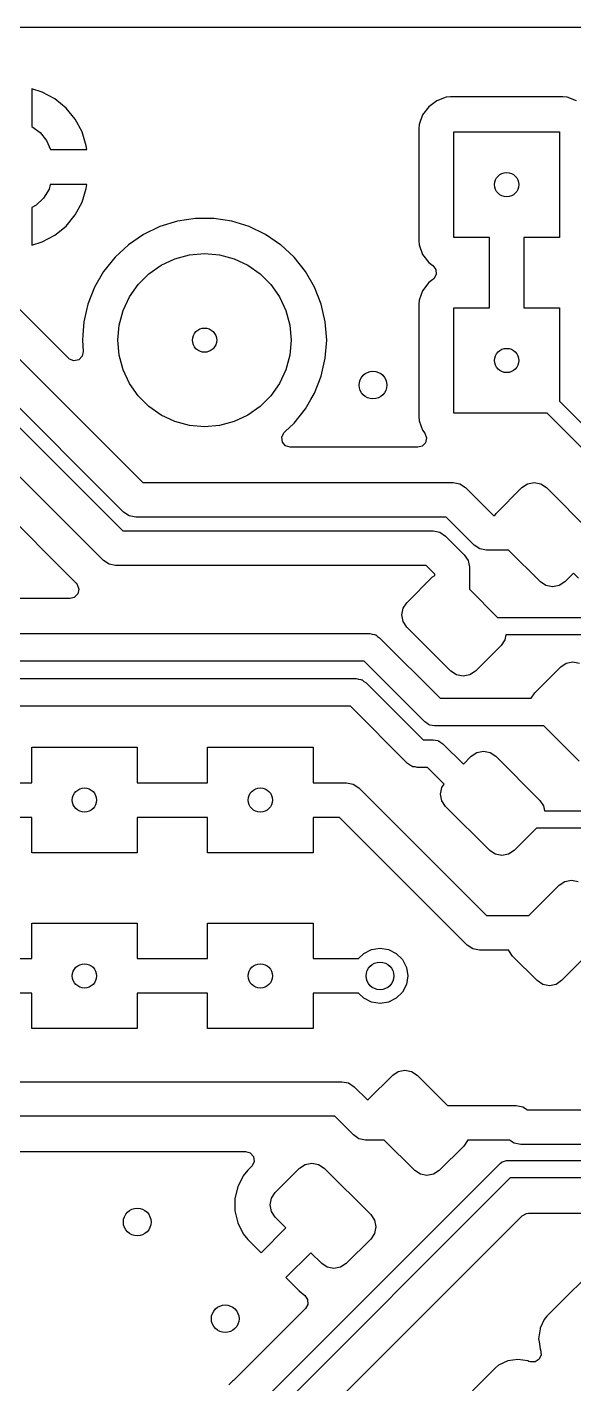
# Model space of a CAD drawing. Extents: x 6.2 to 8.58, y -5.58 to -4.
# Drawn here: x 7.077 to 7.388, y -4.772 to -4 of the extents above; entities that cross this region are included whole.
import ezdxf

# ---------------------------------------------------------------- set-up
doc = ezdxf.new("R2010")
doc.units = 0
doc.header["$MEASUREMENT"] = 0
doc.layers.add('BLACK', color=7, linetype='CONTINUOUS')

msp = doc.modelspace()

# ---------------------------------------------------------------- linework, layer by layer
at = {"layer": 'BLACK', "linetype": 'CONTINUOUS'}
for p, q in [((6.20537, -4.00041), (8.17992, -4.00041)), ((7.08602, -4.03739), (7.08, -4.03557)), ((7.08, -4.03557), (7.08, -4.05686)), ((7.09325, -4.04126), (7.08602, -4.03739)), ((7.0996, -4.04647), (7.09325, -4.04126)), ((7.31031, -4.04225), (7.3057, -4.0457)), ((7.3157, -4.04024), (7.31031, -4.04225)), ((7.31031, -4.04225), (7.31031, -4.04225)), ((7.31808, -4.03998), (7.3157, -4.04024)), ((7.3157, -4.04024), (7.3157, -4.04024)), ((7.31809, -4.03998), (7.31808, -4.03998)), ((7.38191, -4.03998), (7.31809, -4.03998)), ((7.38192, -4.03998), (7.38191, -4.03998)), ((7.3843, -4.04024), (7.38192, -4.03998)), ((7.38969, -4.04225), (7.3843, -4.04024)), ((7.3843, -4.04024), (7.3843, -4.04024)), ((7.1048, -4.05281), (7.0996, -4.04647)), ((7.30225, -4.05031), (7.30024, -4.0557)), ((7.3057, -4.0457), (7.30225, -4.05031)), ((7.30225, -4.05031), (7.30225, -4.05031)), ((7.08, -4.05686), (7.08478, -4.06024)), ((7.10867, -4.06005), (7.1048, -4.05281)), ((7.30024, -4.0557), (7.29998, -4.05808)), ((7.29998, -4.05808), (7.29998, -4.12192)), ((7.30024, -4.0557), (7.30024, -4.0557)), ((7.08478, -4.06024), (7.0885, -4.06481)), ((7.0885, -4.06481), (7.09075, -4.07)), ((7.11105, -4.0679), (7.10867, -4.06005)), ((7.32, -4.12), (7.32, -4.06)), ((7.32, -4.06), (7.38, -4.06)), ((7.38, -4.06), (7.38, -4.12)), ((7.09075, -4.07), (7.11126, -4.07)), ((7.11126, -4.07), (7.11105, -4.0679)), ((7.11126, -4.07), (7.11126, -4.07)), ((7.08986, -4.09256), (7.0868, -4.0976)), ((7.09058, -4.09), (7.08986, -4.09256)), ((7.11126, -4.09), (7.09058, -4.09)), ((7.10867, -4.09995), (7.11105, -4.0921)), ((7.11105, -4.0921), (7.11126, -4.09)), ((7.11126, -4.09), (7.11126, -4.09)), ((7.08249, -4.10163), (7.08, -4.10292)), ((7.08, -4.10292), (7.08, -4.12443)), ((7.0868, -4.0976), (7.08249, -4.10163)), ((7.1048, -4.10719), (7.10867, -4.09995)), ((7.0996, -4.11353), (7.1048, -4.10719)), ((7.16282, -4.11074), (7.1529, -4.1138)), ((7.17308, -4.10919), (7.16282, -4.11074)), ((7.16282, -4.11074), (7.16282, -4.11074)), ((7.16282, -4.11074), (7.16282, -4.11074)), ((7.18346, -4.10919), (7.17308, -4.10919)), ((7.19372, -4.11074), (7.18346, -4.10919)), ((7.20363, -4.1138), (7.19372, -4.11074)), ((7.19372, -4.11074), (7.19372, -4.11074)), ((7.19372, -4.11074), (7.19372, -4.11074)), ((7.08602, -4.12261), (7.09325, -4.11874)), ((7.09325, -4.11874), (7.0996, -4.11353)), ((7.14355, -4.1183), (7.13498, -4.12415)), ((7.1529, -4.1138), (7.14355, -4.1183)), ((7.14355, -4.1183), (7.14355, -4.1183)), ((7.1529, -4.1138), (7.1529, -4.1138)), ((7.21298, -4.1183), (7.20363, -4.1138)), ((7.20363, -4.1138), (7.20363, -4.1138)), ((7.22153, -4.12413), (7.21298, -4.1183)), ((7.21298, -4.1183), (7.21298, -4.1183)), ((7.34016, -4.12), (7.32, -4.12)), ((7.34016, -4.16), (7.34016, -4.12)), ((7.38, -4.12), (7.35984, -4.12)), ((7.35984, -4.12), (7.35984, -4.16)), ((7.08, -4.12443), (7.08602, -4.12261)), ((7.13498, -4.12415), (7.12737, -4.1312)), ((7.13498, -4.12415), (7.13498, -4.12415)), ((7.22155, -4.12415), (7.22153, -4.12413)), ((7.22916, -4.1312), (7.22155, -4.12415)), ((7.29998, -4.12192), (7.30024, -4.1243)), ((7.30024, -4.1243), (7.30024, -4.1243)), ((7.30024, -4.1243), (7.30225, -4.12969)), ((7.12737, -4.1312), (7.1209, -4.13932)), ((7.14663, -4.14073), (7.15366, -4.13581)), ((7.15366, -4.13581), (7.16144, -4.13218)), ((7.16144, -4.13218), (7.16972, -4.12996)), ((7.16972, -4.12996), (7.17827, -4.12921)), ((7.17827, -4.12921), (7.18681, -4.12996)), ((7.18681, -4.12996), (7.1951, -4.13218)), ((7.1951, -4.13218), (7.20287, -4.13581)), ((7.20287, -4.13581), (7.2099, -4.14073)), ((7.23563, -4.13932), (7.22916, -4.1312)), ((7.30225, -4.12969), (7.30225, -4.12969)), ((7.30225, -4.12969), (7.3057, -4.1343)), ((7.3057, -4.1343), (7.30801, -4.13603)), ((7.10087, -4.18872), (7.05113, -4.13898)), ((7.1209, -4.13932), (7.11572, -4.1483)), ((7.14057, -4.14679), (7.14663, -4.14073)), ((7.2099, -4.14073), (7.21597, -4.14679)), ((7.24082, -4.1483), (7.23563, -4.13932)), ((7.23563, -4.13932), (7.23563, -4.13932)), ((7.30801, -4.13603), (7.30968, -4.13827)), ((7.30854, -4.14351), (7.30801, -4.14397)), ((7.30988, -4.14105), (7.30854, -4.14351)), ((7.30968, -4.13827), (7.30988, -4.14105)), ((7.11572, -4.1483), (7.11193, -4.15796)), ((7.11572, -4.1483), (7.11572, -4.1483)), ((7.13565, -4.15382), (7.14057, -4.14679)), ((7.21597, -4.14679), (7.22089, -4.15382)), ((7.24461, -4.15796), (7.24082, -4.1483)), ((7.24082, -4.1483), (7.24082, -4.1483)), ((7.24082, -4.1483), (7.24082, -4.1483)), ((7.30225, -4.15031), (7.30024, -4.1557)), ((7.3057, -4.1457), (7.30225, -4.15031)), ((7.30225, -4.15031), (7.30225, -4.15031)), ((7.30801, -4.14397), (7.3057, -4.1457)), ((7.0382, -4.15436), (7.14322, -4.25938)), ((7.11193, -4.15796), (7.11004, -4.16623)), ((7.13202, -4.16159), (7.13565, -4.15382)), ((7.22089, -4.15382), (7.22451, -4.16159)), ((7.24692, -4.16808), (7.24461, -4.15796)), ((7.30024, -4.1557), (7.29998, -4.15808)), ((7.29998, -4.15808), (7.29998, -4.22192)), ((7.30024, -4.1557), (7.30024, -4.1557)), ((7.13218, -4.27618), (7.02053, -4.16453)), ((7.11004, -4.16623), (7.10962, -4.16808)), ((7.1298, -4.16988), (7.13202, -4.16159)), ((7.22451, -4.16159), (7.22673, -4.16988)), ((7.32, -4.22), (7.32, -4.16)), ((7.32, -4.16), (7.34016, -4.16)), ((7.35984, -4.16), (7.38, -4.16)), ((7.38, -4.16), (7.38, -4.21304)), ((7.10962, -4.16808), (7.10907, -4.17539)), ((7.12906, -4.17843), (7.1298, -4.16988)), ((7.22673, -4.16988), (7.22748, -4.17843)), ((7.24769, -4.17843), (7.24692, -4.16808)), ((7.02027, -4.1754), (7.1318, -4.28694)), ((7.10907, -4.17539), (7.10884, -4.17843)), ((7.10884, -4.17843), (7.10932, -4.18484)), ((7.1298, -4.18697), (7.12906, -4.17843)), ((7.22748, -4.17843), (7.22673, -4.18697)), ((7.24692, -4.18877), (7.24769, -4.17843)), ((7.10142, -4.18919), (7.10087, -4.18872)), ((7.10404, -4.19016), (7.10142, -4.18919)), ((7.10677, -4.18955), (7.10404, -4.19016)), ((7.10874, -4.18757), (7.10677, -4.18955)), ((7.10932, -4.18484), (7.10874, -4.18757)), ((7.13202, -4.19526), (7.1298, -4.18697)), ((7.22673, -4.18697), (7.22451, -4.19526)), ((7.24461, -4.19889), (7.24692, -4.18877)), ((7.12076, -4.30374), (7.00923, -4.19221)), ((7.13565, -4.20303), (7.13202, -4.19526)), ((7.22451, -4.19526), (7.22089, -4.20303)), ((7.14057, -4.21006), (7.13565, -4.20303)), ((7.22089, -4.20303), (7.21597, -4.21006)), ((7.24082, -4.20855), (7.24461, -4.19889)), ((7.14663, -4.21612), (7.14057, -4.21006)), ((7.21597, -4.21006), (7.2099, -4.21612)), ((7.23563, -4.21753), (7.23875, -4.21213)), ((7.23875, -4.21213), (7.24082, -4.20855)), ((7.24082, -4.20855), (7.24082, -4.20855)), ((7.00216, -4.21345), (7.10481, -4.3161)), ((7.15366, -4.22104), (7.14663, -4.21612)), ((7.2099, -4.21612), (7.20287, -4.22104)), ((7.22916, -4.22565), (7.23563, -4.21753)), ((7.37304, -4.22), (7.32, -4.22)), ((7.53508, -4.38204), (7.37304, -4.22)), ((7.38, -4.21304), (7.54348, -4.37652)), ((7.16144, -4.22467), (7.15366, -4.22104)), ((7.16972, -4.22689), (7.16144, -4.22467)), ((7.17827, -4.22764), (7.16972, -4.22689)), ((7.18681, -4.22689), (7.17827, -4.22764)), ((7.1951, -4.22467), (7.18681, -4.22689)), ((7.20287, -4.22104), (7.1951, -4.22467)), ((7.22413, -4.23032), (7.22916, -4.22565)), ((7.29998, -4.22192), (7.30024, -4.2243)), ((7.30024, -4.2243), (7.30024, -4.2243)), ((7.30024, -4.2243), (7.30225, -4.22969)), ((7.22211, -4.23369), (7.22327, -4.23115)), ((7.22251, -4.23646), (7.22211, -4.23369)), ((7.22327, -4.23115), (7.22365, -4.23076)), ((7.22365, -4.23076), (7.22413, -4.23032)), ((7.30225, -4.22969), (7.30225, -4.22969)), ((7.30225, -4.22969), (7.30354, -4.23142)), ((7.30354, -4.23142), (7.30452, -4.23404)), ((7.30452, -4.23404), (7.30393, -4.23677)), ((7.22434, -4.23857), (7.22251, -4.23646)), ((7.22702, -4.23936), (7.22434, -4.23857)), ((7.29957, -4.23936), (7.22702, -4.23936)), ((7.30195, -4.23875), (7.29957, -4.23936)), ((7.30393, -4.23677), (7.30195, -4.23875)), ((7.14322, -4.25938), (7.31967, -4.25938)), ((7.31967, -4.25938), (7.32344, -4.26013)), ((7.32344, -4.26013), (7.32663, -4.26226)), ((7.32663, -4.26226), (7.34253, -4.27816)), ((7.34409, -4.27693), (7.35871, -4.26232)), ((7.35871, -4.26232), (7.3619, -4.26019)), ((7.3619, -4.26019), (7.36567, -4.25944)), ((7.36567, -4.25944), (7.36943, -4.26019)), ((7.36943, -4.26019), (7.37263, -4.26232)), ((7.37263, -4.26232), (7.39768, -4.28737)), ((7.13537, -4.27831), (7.13218, -4.27618)), ((7.13218, -4.27618), (7.13218, -4.27618)), ((7.13914, -4.27906), (7.13537, -4.27831)), ((7.3156, -4.27906), (7.13914, -4.27906)), ((7.33149, -4.29496), (7.3156, -4.27906)), ((7.34253, -4.27816), (7.34327, -4.27816)), ((7.34327, -4.27816), (7.34409, -4.27693)), ((7.1318, -4.28694), (7.30826, -4.28694)), ((7.30826, -4.28694), (7.31203, -4.28769)), ((7.31203, -4.28769), (7.31522, -4.28982)), ((7.31522, -4.28982), (7.32593, -4.30053)), ((7.33469, -4.29709), (7.33149, -4.29496)), ((7.33845, -4.29784), (7.33469, -4.29709)), ((7.35108, -4.29784), (7.33845, -4.29784)), ((7.33845, -4.29784), (7.33845, -4.29784)), ((7.36915, -4.31591), (7.35108, -4.29784)), ((7.12396, -4.30587), (7.12076, -4.30374)), ((7.12076, -4.30374), (7.12076, -4.30374)), ((7.32593, -4.30053), (7.32806, -4.30372)), ((7.32806, -4.30372), (7.32881, -4.30749)), ((7.12772, -4.30662), (7.12396, -4.30587)), ((7.30418, -4.30662), (7.12772, -4.30662)), ((7.29329, -4.32774), (7.3079, -4.31312)), ((7.30912, -4.31156), (7.30418, -4.30662)), ((7.3079, -4.31312), (7.30912, -4.31231)), ((7.30912, -4.31231), (7.30912, -4.31156)), ((7.32881, -4.30749), (7.32881, -4.30749)), ((7.32881, -4.30749), (7.32881, -4.32011)), ((7.38801, -4.31097), (7.38307, -4.31591)), ((7.39075, -4.31371), (7.38801, -4.31097)), ((7.10481, -4.3161), (7.10529, -4.31665)), ((7.10529, -4.31665), (7.10584, -4.31739)), ((7.10584, -4.31739), (7.10681, -4.32001)), ((7.10681, -4.32001), (7.10621, -4.32274)), ((7.32881, -4.32011), (7.34481, -4.33611)), ((7.37234, -4.31804), (7.36915, -4.31591)), ((7.37611, -4.31879), (7.37234, -4.31804)), ((7.37987, -4.31804), (7.37611, -4.31879)), ((7.38307, -4.31591), (7.37987, -4.31804)), ((7.10186, -4.32531), (7.03991, -4.32531)), ((7.10422, -4.32471), (7.10186, -4.32531)), ((7.10621, -4.32274), (7.10422, -4.32471)), ((7.29115, -4.33093), (7.29329, -4.32774)), ((7.2904, -4.3347), (7.29115, -4.33093)), ((7.29115, -4.33847), (7.2904, -4.3347)), ((7.34481, -4.33611), (7.40303, -4.33611)), ((7.29329, -4.34166), (7.29115, -4.33847)), ((7.31834, -4.36671), (7.29329, -4.34166)), ((7.02956, -4.34533), (7.2722, -4.34533)), ((7.2722, -4.34533), (7.27349, -4.34562)), ((7.27349, -4.34562), (7.27481, -4.34577)), ((7.27481, -4.34577), (7.27518, -4.34601)), ((7.27518, -4.34601), (7.27562, -4.34611)), ((7.27562, -4.34611), (7.27665, -4.34693)), ((7.27665, -4.34693), (7.27777, -4.34764)), ((7.27777, -4.34764), (7.31226, -4.38213)), ((7.34901, -4.34891), (7.34688, -4.3521)), ((7.3496, -4.34595), (7.34901, -4.34891)), ((7.40099, -4.34595), (7.3496, -4.34595)), ((7.34688, -4.3521), (7.33226, -4.36671)), ((7.26894, -4.36108), (7.0263, -4.36108)), ((7.30343, -4.39557), (7.26894, -4.36108)), ((7.32153, -4.36885), (7.31834, -4.36671)), ((7.33226, -4.36671), (7.32907, -4.36885)), ((7.36609, -4.37893), (7.38071, -4.36432)), ((7.38071, -4.36432), (7.3839, -4.36219)), ((7.3839, -4.36219), (7.38767, -4.36144)), ((7.38767, -4.36144), (7.39143, -4.36219)), ((7.01896, -4.37092), (7.26442, -4.37092)), ((7.26442, -4.37092), (7.2657, -4.37122)), ((7.2657, -4.37122), (7.26702, -4.37136)), ((7.26702, -4.37136), (7.2674, -4.3716)), ((7.2674, -4.3716), (7.26783, -4.3717)), ((7.26783, -4.3717), (7.26887, -4.37252)), ((7.26887, -4.37252), (7.26998, -4.37323)), ((7.26998, -4.37323), (7.30249, -4.40573)), ((7.3253, -4.3696), (7.32153, -4.36885)), ((7.32907, -4.36885), (7.3253, -4.3696)), ((7.31226, -4.38213), (7.36396, -4.38213)), ((7.36396, -4.38213), (7.36609, -4.37893)), ((7.26115, -4.38667), (7.0157, -4.38667)), ((7.29366, -4.41917), (7.26115, -4.38667)), ((7.30455, -4.39627), (7.30343, -4.39557)), ((7.30558, -4.39709), (7.30455, -4.39627)), ((7.30602, -4.39719), (7.30558, -4.39709)), ((7.3064, -4.39743), (7.30602, -4.39719)), ((7.30771, -4.39758), (7.3064, -4.39743)), ((7.309, -4.39787), (7.30771, -4.39758)), ((7.37111, -4.39787), (7.309, -4.39787)), ((7.39115, -4.41791), (7.37111, -4.39787)), ((7.30249, -4.40573), (7.30822, -4.40573)), ((7.30822, -4.40573), (7.30951, -4.40602)), ((7.08, -4.43016), (7.08, -4.41)), ((7.08, -4.41), (7.14, -4.41)), ((7.14, -4.41), (7.14, -4.43016)), ((7.18, -4.43016), (7.18, -4.41)), ((7.18, -4.41), (7.24, -4.41)), ((7.24, -4.41), (7.24, -4.43016)), ((7.30951, -4.40602), (7.31082, -4.40617)), ((7.31082, -4.40617), (7.3112, -4.40641)), ((7.3112, -4.40641), (7.31164, -4.40651)), ((7.31164, -4.40651), (7.31267, -4.40733)), ((7.31267, -4.40733), (7.31379, -4.40803)), ((7.31379, -4.40803), (7.32539, -4.41963)), ((7.3299, -4.41512), (7.33309, -4.41299)), ((7.33309, -4.41299), (7.33686, -4.41224)), ((7.33686, -4.41224), (7.34063, -4.41299)), ((7.34063, -4.41299), (7.34382, -4.41512)), ((7.29477, -4.41987), (7.29366, -4.41917)), ((7.29581, -4.4207), (7.29477, -4.41987)), ((7.29624, -4.4208), (7.29581, -4.4207)), ((7.29662, -4.42103), (7.29624, -4.4208)), ((7.29794, -4.42118), (7.29662, -4.42103)), ((7.29922, -4.42148), (7.29794, -4.42118)), ((7.32539, -4.41963), (7.3299, -4.41512)), ((7.34382, -4.41512), (7.36888, -4.44018)), ((7.30496, -4.42148), (7.29922, -4.42148)), ((7.31446, -4.43097), (7.30496, -4.42148)), ((7.0286, -4.43016), (7.08, -4.43016)), ((7.14, -4.43016), (7.18, -4.43016)), ((7.24, -4.43016), (7.259, -4.43016)), ((7.259, -4.43016), (7.26277, -4.43091)), ((7.26277, -4.43091), (7.26596, -4.43304)), ((7.26596, -4.43304), (7.33863, -4.50571)), ((7.3124, -4.4367), (7.31315, -4.43293)), ((7.31315, -4.44047), (7.3124, -4.4367)), ((7.31315, -4.43293), (7.31446, -4.43097)), ((7.31529, -4.44366), (7.31315, -4.44047)), ((7.34034, -4.46871), (7.31529, -4.44366)), ((7.36888, -4.44018), (7.37101, -4.44337)), ((7.37101, -4.44337), (7.37155, -4.44608)), ((7.08, -4.44984), (7.0286, -4.44984)), ((7.08, -4.47), (7.08, -4.44984)), ((7.18, -4.44984), (7.14, -4.44984)), ((7.14, -4.44984), (7.14, -4.47)), ((7.18, -4.47), (7.18, -4.44984)), ((7.25492, -4.44984), (7.24, -4.44984)), ((7.24, -4.44984), (7.24, -4.47)), ((7.32759, -4.52251), (7.25492, -4.44984)), ((7.37155, -4.44608), (7.42103, -4.44608)), ((7.36705, -4.45592), (7.35426, -4.46871)), ((7.41899, -4.45592), (7.36705, -4.45592)), ((7.14, -4.47), (7.08, -4.47)), ((7.24, -4.47), (7.18, -4.47)), ((7.34353, -4.47085), (7.34034, -4.46871)), ((7.3473, -4.4716), (7.34353, -4.47085)), ((7.35107, -4.47085), (7.3473, -4.4716)), ((7.35426, -4.46871), (7.35107, -4.47085)), ((7.36256, -4.50571), (7.37986, -4.48841)), ((7.37986, -4.48841), (7.38305, -4.48628)), ((7.38305, -4.48628), (7.38682, -4.48553)), ((7.38682, -4.48553), (7.39058, -4.48628)), ((7.33863, -4.50571), (7.36256, -4.50571)), ((7.08, -4.53016), (7.08, -4.51)), ((7.08, -4.51), (7.14, -4.51)), ((7.14, -4.51), (7.14, -4.53016)), ((7.18, -4.53016), (7.18, -4.51)), ((7.18, -4.51), (7.24, -4.51)), ((7.24, -4.51), (7.24, -4.53016)), ((7.40556, -4.51839), (7.38125, -4.5427)), ((7.26585, -4.53016), (7.26874, -4.52726)), ((7.26874, -4.52726), (7.27313, -4.52502)), ((7.27313, -4.52502), (7.278, -4.52425)), ((7.278, -4.52425), (7.28287, -4.52502)), ((7.28287, -4.52502), (7.28726, -4.52726)), ((7.28726, -4.52726), (7.29074, -4.53074)), ((7.33079, -4.52465), (7.32759, -4.52251)), ((7.33455, -4.5254), (7.33079, -4.52465)), ((7.35124, -4.5254), (7.33455, -4.5254)), ((7.35128, -4.52558), (7.35124, -4.5254)), ((7.35341, -4.52878), (7.35128, -4.52558)), ((7.36733, -4.5427), (7.35341, -4.52878)), ((7.0286, -4.53016), (7.08, -4.53016)), ((7.14, -4.53016), (7.18, -4.53016)), ((7.24, -4.53016), (7.26585, -4.53016)), ((7.29074, -4.53074), (7.29298, -4.53513)), ((7.29298, -4.53513), (7.29375, -4.54)), ((7.29375, -4.54), (7.29298, -4.54487)), ((7.37052, -4.54483), (7.36733, -4.5427)), ((7.38125, -4.5427), (7.37806, -4.54483)), ((7.08, -4.54984), (7.0286, -4.54984)), ((7.08, -4.57), (7.08, -4.54984)), ((7.18, -4.54984), (7.14, -4.54984)), ((7.14, -4.54984), (7.14, -4.57)), ((7.18, -4.57), (7.18, -4.54984)), ((7.26585, -4.54984), (7.24, -4.54984)), ((7.24, -4.54984), (7.24, -4.57)), ((7.26874, -4.55274), (7.26585, -4.54984)), ((7.29074, -4.54926), (7.28726, -4.55274)), ((7.29298, -4.54487), (7.29074, -4.54926)), ((7.37429, -4.54558), (7.37052, -4.54483)), ((7.37806, -4.54483), (7.37429, -4.54558)), ((7.27313, -4.55498), (7.26874, -4.55274)), ((7.278, -4.55575), (7.27313, -4.55498)), ((7.28287, -4.55498), (7.278, -4.55575)), ((7.28726, -4.55274), (7.28287, -4.55498)), ((7.14, -4.57), (7.08, -4.57)), ((7.24, -4.57), (7.18, -4.57)), ((7.2713, -4.61033), (7.28522, -4.59641)), ((7.28522, -4.59641), (7.28842, -4.59428)), ((7.28842, -4.59428), (7.29218, -4.59353)), ((7.29218, -4.59353), (7.29595, -4.59428)), ((7.29595, -4.59428), (7.29914, -4.59641)), ((7.29914, -4.59641), (7.31637, -4.61364)), ((6.99908, -4.60016), (7.25635, -4.60016)), ((7.25635, -4.60016), (7.26011, -4.60091)), ((7.26011, -4.60091), (7.26331, -4.60304)), ((7.26331, -4.60304), (7.27102, -4.61075)), ((7.27102, -4.61075), (7.2713, -4.61033)), ((7.31637, -4.61364), (7.35548, -4.61364)), ((7.35548, -4.61364), (7.35925, -4.61439)), ((7.25227, -4.61984), (6.995, -4.61984)), ((7.26287, -4.63044), (7.25227, -4.61984)), ((7.35925, -4.61439), (7.3619, -4.61616)), ((7.3619, -4.61616), (7.56402, -4.61616)), ((7.26606, -4.63258), (7.26287, -4.63044)), ((7.26983, -4.63333), (7.26606, -4.63258)), ((7.28038, -4.63333), (7.26983, -4.63333)), ((7.29775, -4.6507), (7.28038, -4.63333)), ((7.32559, -4.63678), (7.31167, -4.6507)), ((7.32772, -4.63358), (7.32559, -4.63678)), ((7.32777, -4.63333), (7.32772, -4.63358)), ((7.35159, -4.63333), (7.32777, -4.63333)), ((7.35423, -4.63509), (7.35159, -4.63333)), ((7.358, -4.63584), (7.35423, -4.63509)), ((7.55994, -4.63584), (7.358, -4.63584)), ((6.99547, -4.63986), (7.20151, -4.63986)), ((7.20151, -4.63986), (7.20419, -4.64065)), ((7.20419, -4.64065), (7.20602, -4.64276)), ((7.20602, -4.64276), (7.20642, -4.64553)), ((7.34883, -4.64542), (7.35, -4.64508)), ((7.35, -4.64508), (7.556, -4.64508)), ((7.20286, -4.65049), (7.20027, -4.65367)), ((7.20502, -4.64833), (7.20286, -4.65049)), ((7.20526, -4.64807), (7.20502, -4.64833)), ((7.20642, -4.64553), (7.20526, -4.64807)), ((7.20652, -4.78652), (7.34652, -4.64652)), ((7.21841, -4.66322), (7.23233, -4.6493)), ((7.23233, -4.6493), (7.23552, -4.64717)), ((7.23552, -4.64717), (7.23929, -4.64642)), ((7.23929, -4.64642), (7.24306, -4.64717)), ((7.24306, -4.64717), (7.24625, -4.6493)), ((7.24625, -4.6493), (7.2727, -4.67575)), ((7.30094, -4.65283), (7.29775, -4.6507)), ((7.31167, -4.6507), (7.30848, -4.65283)), ((7.34652, -4.64652), (7.34722, -4.64599)), ((7.34722, -4.64599), (7.34734, -4.64586)), ((7.34734, -4.64586), (7.34744, -4.64583)), ((7.34744, -4.64583), (7.34764, -4.64568)), ((7.34764, -4.64568), (7.34883, -4.64542)), ((7.19714, -4.65991), (7.19553, -4.66669)), ((7.20027, -4.65367), (7.19714, -4.65991)), ((7.20027, -4.65367), (7.20027, -4.65367)), ((7.35204, -4.65492), (7.21492, -4.79204)), ((7.30471, -4.65358), (7.30094, -4.65283)), ((7.30848, -4.65283), (7.30471, -4.65358)), ((7.55396, -4.65492), (7.35204, -4.65492)), ((7.19553, -4.66669), (7.19553, -4.67367)), ((7.21553, -4.67018), (7.21628, -4.66642)), ((7.21628, -4.66642), (7.21841, -4.66322)), ((7.19553, -4.67367), (7.19714, -4.68046)), ((7.21628, -4.67395), (7.21553, -4.67018)), ((7.21841, -4.67714), (7.21628, -4.67395)), ((7.2727, -4.67575), (7.27483, -4.67894)), ((7.35888, -4.67639), (7.36133, -4.67505)), ((7.36133, -4.67505), (7.36239, -4.67494)), ((7.36239, -4.67494), (7.54361, -4.67494)), ((7.19714, -4.68046), (7.20027, -4.68669)), ((7.21042, -4.69744), (7.22456, -4.6833)), ((7.22456, -4.6833), (7.21841, -4.67714)), ((7.23639, -4.79888), (7.35888, -4.67639)), ((7.27483, -4.67894), (7.27558, -4.68271)), ((7.27558, -4.68271), (7.27483, -4.68648)), ((7.20027, -4.68669), (7.20027, -4.68669)), ((7.20027, -4.68669), (7.20286, -4.68988)), ((7.20286, -4.68988), (7.21042, -4.69744)), ((7.2727, -4.68967), (7.25878, -4.70359)), ((7.27483, -4.68648), (7.2727, -4.68967)), ((7.21042, -4.69744), (7.21042, -4.69744)), ((7.2387, -4.69744), (7.22456, -4.71158)), ((7.24486, -4.70359), (7.2387, -4.69744)), ((7.41315, -4.69326), (7.37286, -4.73355)), ((7.24805, -4.70572), (7.24486, -4.70359)), ((7.25182, -4.70647), (7.24805, -4.70572)), ((7.25558, -4.70572), (7.25182, -4.70647)), ((7.25878, -4.70359), (7.25558, -4.70572)), ((7.22456, -4.71158), (7.22456, -4.71158)), ((7.22456, -4.71158), (7.23212, -4.71914)), ((7.23212, -4.71914), (7.23528, -4.72172)), ((7.23528, -4.72172), (7.23687, -4.72402)), ((7.23566, -4.72907), (7.1947, -4.77003)), ((7.23695, -4.72681), (7.23566, -4.72907)), ((7.23687, -4.72402), (7.23695, -4.72681)), ((7.37136, -4.73542), (7.3691, -4.74035)), ((7.37286, -4.73355), (7.37136, -4.73542)), ((7.37286, -4.73355), (7.37286, -4.73355)), ((7.36896, -4.74066), (7.36814, -4.74636)), ((7.3691, -4.74035), (7.36896, -4.74066)), ((7.36814, -4.74636), (7.36839, -4.74809)), ((7.36839, -4.74809), (7.36896, -4.75205)), ((7.36896, -4.75205), (7.36926, -4.7527)), ((7.36926, -4.7527), (7.36966, -4.75547)), ((7.35066, -4.75898), (7.34543, -4.76137)), ((7.35636, -4.75816), (7.35066, -4.75898)), ((7.36205, -4.75898), (7.35636, -4.75816)), ((7.36269, -4.75927), (7.36205, -4.75898)), ((7.36205, -4.75898), (7.36205, -4.75898)), ((7.36335, -4.75952), (7.36269, -4.75927)), ((7.36614, -4.75952), (7.36335, -4.75952)), ((7.3685, -4.75801), (7.36614, -4.75952)), ((7.36966, -4.75547), (7.3685, -4.75801)), ((7.34357, -4.76288), (7.33049, -4.77595)), ((7.34543, -4.76137), (7.34357, -4.76287)), ((7.34357, -4.76287), (7.34357, -4.76288)), ((7.19398, -4.77063), (7.19211, -4.77261)), ((7.19422, -4.77043), (7.19398, -4.77063)), ((7.1947, -4.77003), (7.19421, -4.77042)), ((7.19421, -4.77042), (7.19422, -4.77043))]:
    msp.add_line(p, q, dxfattribs=at)
at = {"layer": 'BLACK'}
for centre, radius in [((7.35, -4.09), 0.00689), ((7.17827, -4.17843), 0.00689), ((7.35, -4.19), 0.00689), ((7.274, -4.204), 0.00787), ((7.11, -4.44), 0.00689), ((7.21, -4.44), 0.00689), ((7.11, -4.54), 0.00689), ((7.21, -4.54), 0.00689), ((7.278, -4.54), 0.00787), ((7.14, -4.68), 0.00787), ((7.19, -4.735), 0.00787)]:
    msp.add_circle(centre, radius, dxfattribs=at)

doc.saveas('drawing.dxf')
